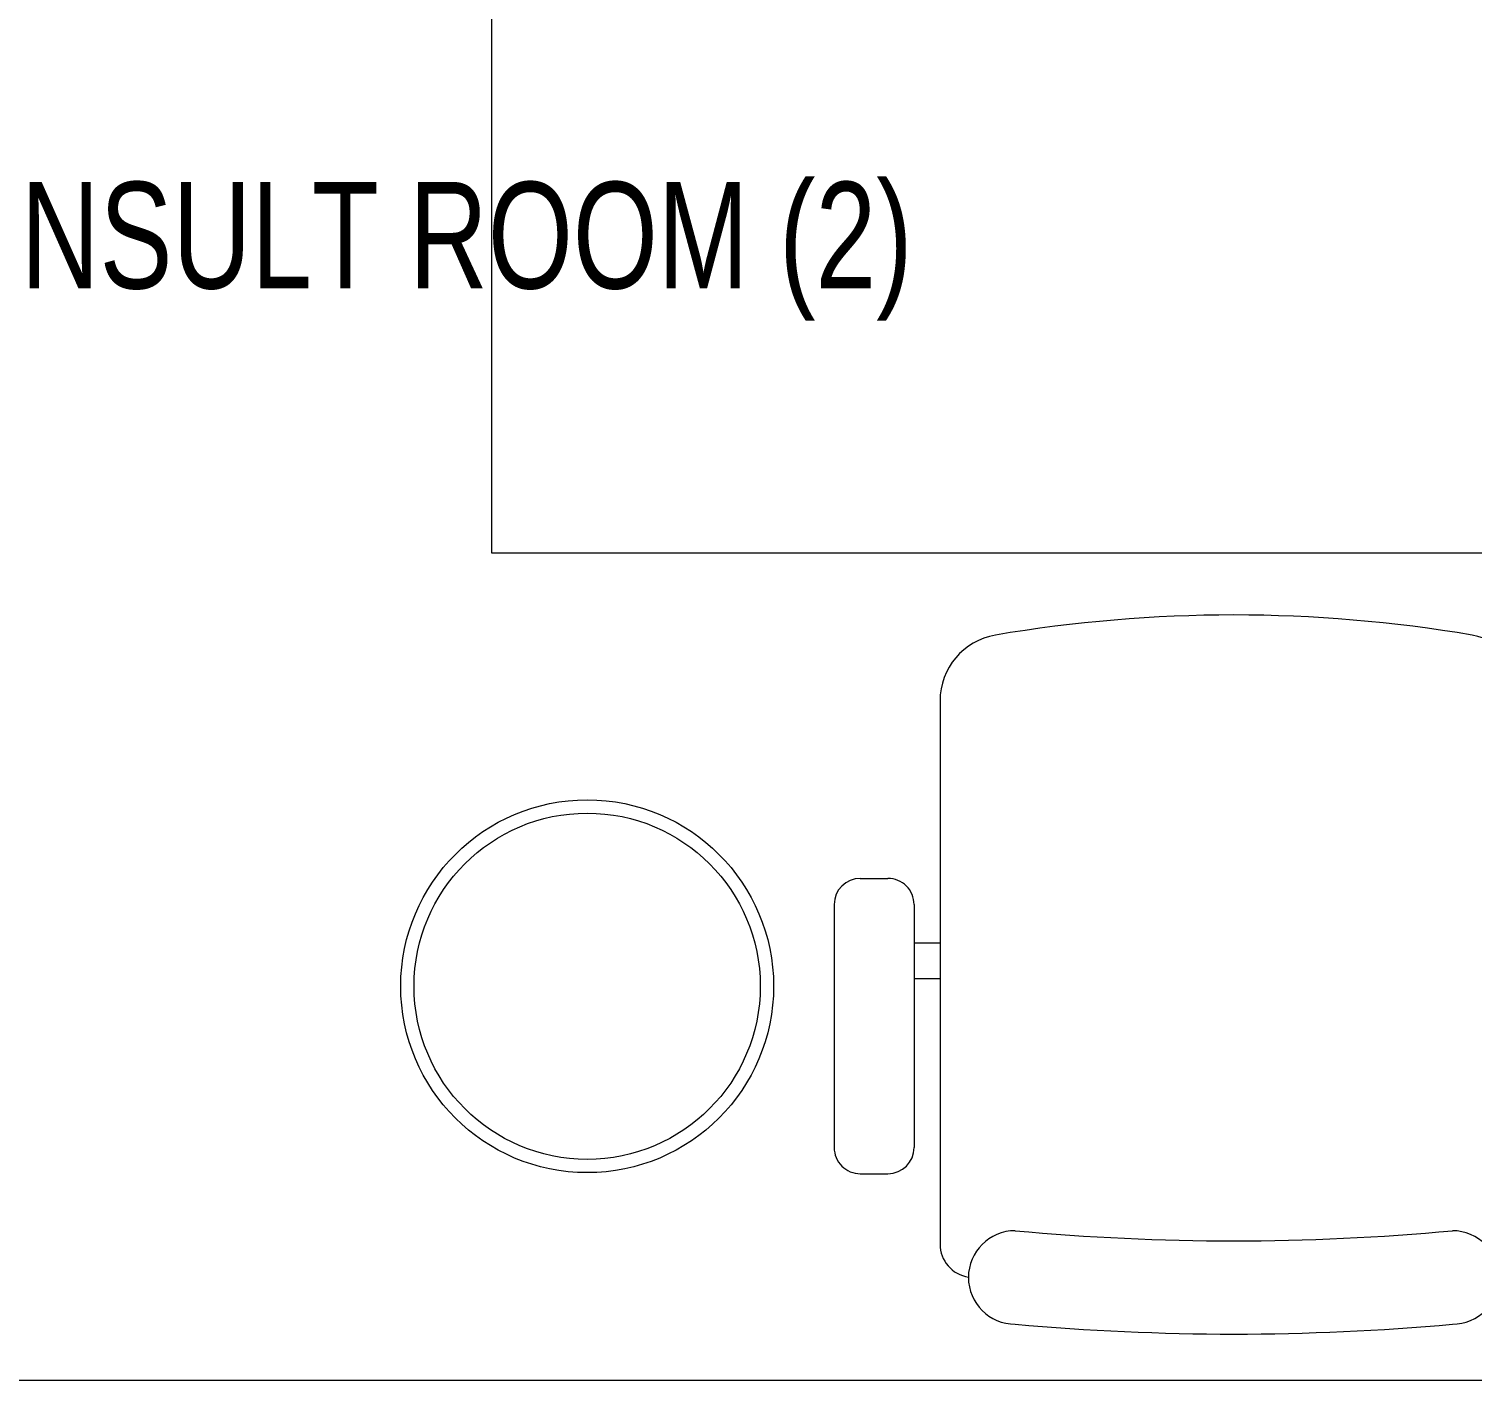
# Model space of a CAD drawing. Header units: millimetres. Extents: x -160614 to 59925, y -157025 to 0.
# Drawn here: x -130649 to -129565, y -113263 to -112248 of the extents above; entities that cross this region are included whole.
import ezdxf

# ---------------------------------------------------------------- set-up
doc = ezdxf.new("R2010")
doc.units = ezdxf.units.MM
doc.header["$LTSCALE"] = 8
doc.layers.get('0').update_dxf_attribs({"color": 9, "lineweight": 5})
for name, color, linetype, lineweight in [('72_EGR_BASE_TEXT', 9, 'Continuous', 5), ('72_EGR_EQP_TAG', 9, 'Continuous', 5), ('LOADING', 9, 'Continuous', 5), ('Walls', 9, 'Continuous', 5)]:
    doc.layers.add(name, color=color, linetype=linetype, lineweight=lineweight)
doc.layers.get('0').off()
doc.layers.get('0').freeze()
doc.styles.add('X3G_ENTITY_258862', font='swisscl.ttf', dxfattribs={"height": 200})

# ---------------------------------------------------------------- blocks, each defined once
blk = doc.blocks.new('WM00001-P')
at = {"layer": 'LOADING'}
for radius in [0.14, 0.13]:
    blk.add_circle((0, 0), radius, dxfattribs=at)
blk = doc.blocks.new('GF21018-P')
for p, q in [((-0.2207, 0.4756), (-0.2207, 0.0675)), ((-0.2806, 0.3422), (-0.2598, 0.3422)), ((-0.3002, 0.3226), (-0.3002, 0.14)), ((-0.2402, 0.3226), (-0.2402, 0.14)), ((-0.2402, 0.2937), (-0.2207, 0.2937)), ((-0.2402, 0.2671), (-0.2207, 0.2671)), ((-0.2806, 0.1204), (-0.2598, 0.1204))]:
    blk.add_line(p, q)
for centre, radius, start, end in [((-0.0001, -0.5295), 1.0695, 80.3671, 99.6329), ((-0.1707, 0.4756), 0.05, 99.6329, 180), ((0.1705, 0.4756), 0.05, 0, 80.3671), ((-0.2806, 0.3226), 0.0196, 90, 180), ((-0.2598, 0.3226), 0.0196, 360, 90), ((-0.2806, 0.14), 0.0196, 180, 270), ((-0.2598, 0.14), 0.0196, 270, 360), ((-0.1643, 0.0425), 0.0351, 90, 270), ((0, 1.8467), 1.7767, 264.6946, 275.3053), ((0.1641, 0.0425), 0.0351, 270, 90), ((-0.1957, 0.0675), 0.025, 180, 261.4721), ((0, 1.8314), 1.8314, 264.8532, 275.147)]:
    blk.add_arc(centre, radius, start, end)
blk = doc.blocks.new('GF1')
at = {"layer": 'LOADING', "color": 9, "elevation": 0}
blk.add_lwpolyline([(-128802, -112641.3), (-128802, -111891.3), (-130302, -111891.3), (-130302, -112641.3)], close=True, dxfattribs=at)
at = {"layer": 'Walls', "color": 9}
blk.add_line((-132159.4, -113262.6), (-128659.6, -113262.6), dxfattribs=at)
at = {"layer": 'LOADING', "color": 9, "extrusion": (-2.24021e-05, -7.77426e-06, 1), "xscale": 1000, "yscale": 1000, "zscale": 1000, "rotation": 359.9985892349692}
blk.add_blockref('GF21018-P', (-129744.4, -113228, 3.8), dxfattribs=at)
at = {"layer": 'LOADING', "color": 9, "extrusion": (2.24019e-05, 2.25232e-18, -1), "xscale": -1000, "yscale": 1000, "zscale": 1000}
blk.add_blockref('WM00001-P', (130230.1, -112966.8, -2.9), dxfattribs=at)
at = {"layer": '72_EGR_BASE_TEXT', "color": 9, "insert": (-130589.4, -112362.8, 0), "char_height": 80, "attachment_point": 2, "style": 'X3G_ENTITY_258862'}
blk.add_mtext('GENERAL CONSULT ROOM (2)', dxfattribs=at)

msp = doc.modelspace()

# ---------------------------------------------------------------- block references
at = {"layer": '72_EGR_EQP_TAG'}
msp.add_blockref('GF1', (0, 0), dxfattribs=at)

doc.saveas('drawing.dxf')
